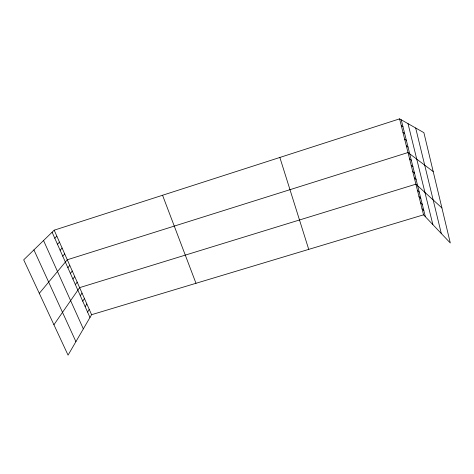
<?xml version="1.0" encoding="UTF-8"?>
<svg xmlns="http://www.w3.org/2000/svg" width="474" height="474" viewBox="0 0 474 474"><rect width="100%" height="100%" fill="white"/><g stroke="black" fill="none" stroke-linecap="round" stroke-linejoin="round"><path stroke-width="0.71" d="M423.555 214.829L91.595 314.695L68.06 355.133L23.7 259.841L54.19 230.18L399.594 118.867L423.886 132.655L450.3 242.984L423.555 214.829L399.594 118.867M87.583 312.076L89.225 309.344M85.172 306.648L86.843 303.964M82.749 301.191L84.449 298.555M80.307 295.699L82.038 293.11M53.923 324.761L79.614 287.635L415.899 184.173L441.904 207.926M75.39 284.625L77.179 282.125M72.907 279.032L74.726 276.585M70.407 273.409L72.261 271.015M67.895 267.757L69.779 265.41M39.301 293.347L67.284 259.77L408.001 152.533L433.2 171.564M62.752 256.167L64.695 253.922M60.115 250.231L62.094 248.044M57.461 244.258L59.475 242.125M54.794 238.25L56.839 236.171M401.3 125.687L402.953 126.694M402.989 132.465L404.66 133.544M404.672 139.202L406.348 140.345M406.342 145.891L408.031 147.106M409.601 158.944L411.319 160.295M411.189 165.308L412.919 166.73M412.771 171.635L414.513 173.123M414.341 177.922L416.089 179.474M417.446 190.376L419.223 192.053M418.986 196.55L420.776 198.286M420.521 202.682L422.316 204.472M422.038 208.773L423.851 210.628M33.921 249.899L75.917 341.641M43.543 240.537L83.341 328.879M52.104 232.207L89.977 317.473M54.19 230.18L91.595 314.695M162.558 195.252L195.987 283.292M279.856 157.457L308.728 249.371M401.235 119.798L425.368 216.742M408.013 123.643L432.869 224.635M415.68 127.998L441.312 233.522"/></g></svg>
